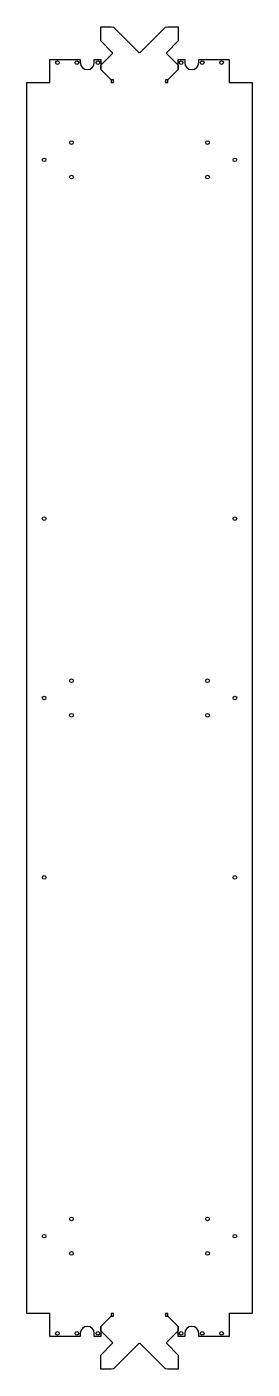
# Model space of a CAD drawing. Header units: millimetres. Extents: x 0 to 209, y -52 to 1196.
import ezdxf

# ---------------------------------------------------------------- set-up
doc = ezdxf.new("R2010")
doc.units = ezdxf.units.MM
doc.layers.get('0').update_dxf_attribs({"linetype": 'CONTINUOUS'})

msp = doc.modelspace()

# ---------------------------------------------------------------- linework, layer by layer
msp.add_lwpolyline([(129.7, -26.4, 0.414214), (129.7, -27.8), (140.3, -38.5), (140.3, -51.6), (130.8, -51.6), (128.5, -51.2), (105.1, -27.8, 0.414214), (103.7, -27.8), (80.3, -51.2), (78, -51.6), (68.5, -51.6), (68.5, -38.5), (79.1, -27.8, 0.414214), (79.1, -26.4), (68.5, -15.8), (68.5, -11.8), (78, -2.3), (80.3, -2.3), (80.3, 0), (78, 0), (78, -2.3), (68.5, -11.8), (68.5, -21.3), (62.5, -21.3), (62.5, -18.3, 1), (49.5, -18.3), (49.5, -21.3), (21.3, -21.3), (21.3, -2.3), (21.3, -2.3), (21.3, 0), (19, 0), (19, 0), (0, 0), (0, 1144), (19, 1144), (19, 1144), (21.3, 1144), (21.3, 1146.3), (21.3, 1146.3), (21.3, 1165.3), (49.5, 1165.3), (49.5, 1162.3, 1), (62.5, 1162.3), (62.5, 1165.3), (68.5, 1165.3), (68.5, 1155.8), (78, 1146.3), (78, 1144), (80.3, 1144), (80.3, 1146.3), (78, 1146.3), (68.5, 1155.8), (68.5, 1159.8), (79.1, 1170.4, 0.414214), (79.1, 1171.8), (68.5, 1182.5), (68.5, 1195.6), (78, 1195.6), (80.3, 1195.2), (103.7, 1171.8, 0.414214), (105.1, 1171.8), (128.5, 1195.2), (130.8, 1195.6), (140.3, 1195.6), (140.3, 1182.5), (129.7, 1171.8, 0.414214), (129.7, 1170.4), (140.3, 1159.8), (140.3, 1155.8), (130.8, 1146.3), (128.5, 1146.3), (128.5, 1144), (130.8, 1144), (130.8, 1146.3), (140.3, 1155.8), (140.3, 1165.3), (146.3, 1165.3), (146.3, 1162.3, 1), (159.3, 1162.3), (159.3, 1165.3), (187.5, 1165.3), (187.5, 1146.3), (187.5, 1146.3), (187.5, 1144), (189.8, 1144), (189.8, 1144), (208.8, 1144), (208.8, 0), (189.8, 0), (189.8, 0), (187.5, 0), (187.5, -2.3), (187.5, -2.3), (187.5, -21.3), (159.3, -21.3), (159.3, -18.3, 1), (146.3, -18.3), (146.3, -21.3), (140.3, -21.3), (140.3, -11.8), (130.8, -2.3), (130.8, 0), (128.5, 0), (128.5, -2.3), (130.8, -2.3), (140.3, -11.8), (140.3, -15.8)], format="xyb", close=True)
for centre in [(28.3, 1162.3), (46.3, 1162.3), (65.8, 1162.3), (143, 1162.3), (162.5, 1162.3), (180.5, 1162.3), (41.3, 1088), (167.5, 1088), (16, 1072), (192.8, 1072), (41.3, 1056), (167.5, 1056), (16, 738.7), (192.8, 738.7), (41.3, 588), (167.5, 588), (16, 572), (192.8, 572), (41.3, 556), (167.5, 556), (16, 405.3), (192.8, 405.3), (41.3, 88), (167.5, 88), (16, 72), (192.8, 72), (41.3, 56), (167.5, 56), (28.3, -18.3), (46.3, -18.3), (65.8, -18.3), (143, -18.3), (162.5, -18.3), (180.5, -18.3)]:
    msp.add_circle(centre, 1.7)

doc.saveas('drawing.dxf')
